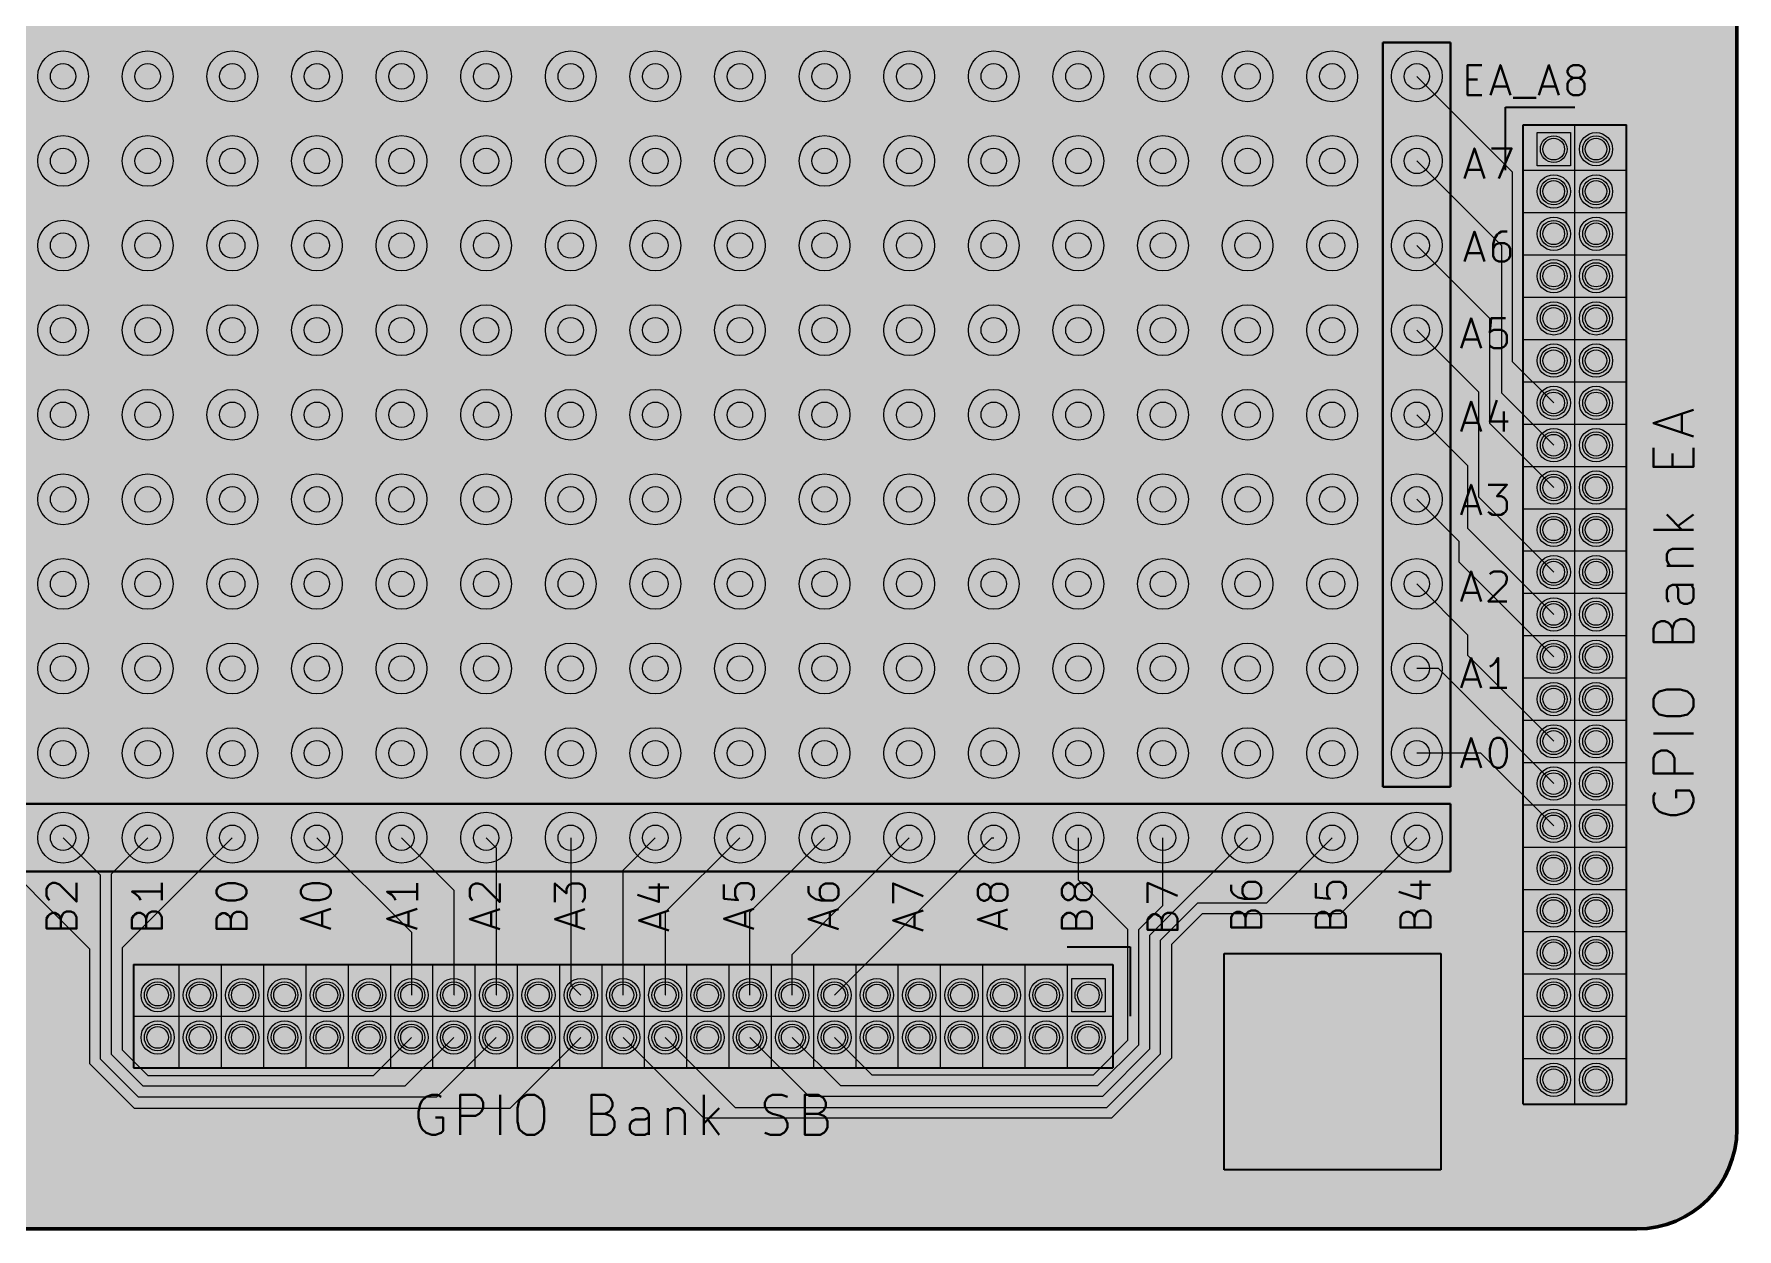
# Model space of a CAD drawing. Header units: millimetres. Extents: x 0 to 100, y -70 to 0.
# Drawn here: x 48.9 to 100, y -70 to -34.1 of the extents above; entities that cross this region are included whole.
import ezdxf

# ---------------------------------------------------------------- set-up
doc = ezdxf.new("R2010")
doc.units = ezdxf.units.MM
for name, color, linetype, lineweight, true_color in [('application board F.Cu', 8, 'Continuous', 18, 0x777779), ('application board F.Silkscreen', 18, 'Continuous', 40, 0x000000), ('application board pcb edge', 18, 'Continuous', 60, 0x000000), ('GPIO connector frame', 18, 'Continuous', 35, 0x000000), ('GPIO connector holes', 18, 'Continuous', 5, 0x000000), ('pcb board fill', 7, 'Continuous', 13, 0xefefef)]:
    doc.layers.add(name, color=color, linetype=linetype, lineweight=lineweight, true_color=true_color)
picture_1 = doc.add_image_def('image1.png', size_in_pixel=(924, 924))

msp = doc.modelspace()

# ---------------------------------------------------------------- hatches: boundary and pattern name
at = {"layer": 'pcb board fill', "transparency": 33554687}
h = msp.add_hatch(color=256, dxfattribs=at)
edge = h.paths.add_edge_path(flags=0)
edge.add_line((100, -67.01), (100, -35.01))
edge.add_line((100, -35.01), (100, -3))
edge.add_arc((97, -3), 3, 0, 90)
edge.add_line((97, 0), (50, 0))
edge.add_line((50, 0), (3, 0))
edge.add_arc((3, -3), 3, 90, 180)
edge.add_line((0, -3), (0, -32))
edge.add_arc((3, -32), 3, 180, 270)
edge.add_line((3, -35), (7, -35))
edge.add_arc((7, -38), 3, 0, 90, ccw=False)
edge.add_line((10, -38), (10, -57))
edge.add_arc((13, -57), 3, 180, 270)
edge.add_line((13, -60), (15, -60))
edge.add_arc((15, -63), 3, 0, 90, ccw=False)
edge.add_line((18, -63), (18, -68))
edge.add_arc((20, -68), 2, 180, 270)
edge.add_line((20, -70), (50, -70))
edge.add_line((50, -70), (97, -70.000025))
edge.add_arc((96.9974, -66.9974), 3.002626, 270.0496133, 359.7595675)

# ---------------------------------------------------------------- linework, layer by layer
at = {"layer": 'application board F.Cu', "flags": 128}
for points in [[(90.39, -35.394), (93.257, -38.261)], [(95, -37.08), (95, -38.08), (94, -38.08), (94, -37.08), (95, -37.08)], [(90.39, -37.934), (92.93, -40.474)], [(93.257, -38.261), (93.257, -43.957)], [(90.39, -40.474), (92.568, -42.652)], [(92.93, -40.474), (92.93, -44.9)], [(92.568, -42.652), (92.568, -45.808)], [(90.39, -43.014), (92.241, -44.865)], [(93.257, -43.957), (94.5, -45.2)], [(92.241, -44.865), (92.241, -48.021)], [(92.93, -44.9), (94.5, -46.47)], [(90.39, -45.554), (91.914, -47.078)], [(92.568, -45.808), (94.5, -47.74)], [(91.914, -47.078), (91.914, -48.964)], [(92.241, -48.021), (94.5, -50.28)], [(91.66, -49.364), (90.39, -48.094)], [(91.914, -48.964), (94.5, -51.55)], [(91.66, -49.98), (91.66, -49.364)], [(94.5, -52.82), (91.66, -49.98)], [(90.39, -50.634), (91.914, -52.158)], [(91.914, -52.158), (91.914, -52.774)], [(91.914, -52.774), (94.5, -55.36)], [(91.044, -53.174), (90.39, -53.174)], [(94.5, -56.63), (91.044, -53.174)], [(92.314, -55.714), (90.39, -55.714)], [(94.5, -57.9), (92.314, -55.714)], [(47.21, -58.254), (50.547, -61.591)], [(50.874, -59.378), (49.75, -58.254)], [(51.201, -59.343), (52.29, -58.254)], [(54.83, -58.254), (51.528, -61.556)], [(60.22, -61.104), (57.37, -58.254)], [(61.49, -59.834), (59.91, -58.254)], [(62.76, -58.564), (62.45, -58.254)], [(64.99, -58.254), (64.99, -62.68)], [(66.56, -59.224), (67.53, -58.254)], [(67.84, -60.484), (70.07, -58.254)], [(70.37, -60.494), (72.61, -58.254)], [(71.64, -61.764), (75.15, -58.254)], [(72.91, -62.98), (77.636, -58.254)], [(77.636, -58.254), (77.69, -58.254)], [(80.23, -59.524), (80.23, -58.254)], [(85.31, -58.254), (82.37, -61.194)], [(82.77, -60.286), (82.77, -58.254)], [(85.891, -60.213), (87.85, -58.254)], [(90.39, -58.254), (88.104, -60.54)], [(62.76, -62.97), (62.76, -58.564)], [(66.56, -62.98), (66.56, -59.224)], [(50.874, -64.898896), (50.874, -59.378)], [(51.201, -64.763448), (51.201, -59.343)], [(81.716, -61.01), (80.23, -59.524)], [(61.49, -62.97), (61.49, -59.834)], [(82.043, -61.013), (82.77, -60.286)], [(82.697, -61.329448), (83.813448, -60.213)], [(83.813448, -60.213), (85.891, -60.213)], [(67.84, -62.97), (67.84, -60.484)], [(70.37, -62.98), (70.37, -60.494)], [(83.948896, -60.54), (83.024, -61.464896)], [(88.104, -60.54), (83.948896, -60.54)], [(60.22, -62.97), (60.22, -61.104)], [(81.716, -64.334), (81.716, -61.01)], [(82.043, -64.469448), (82.043, -61.013)], [(82.37, -61.194), (82.37, -64.604896)], [(82.697, -64.740344), (82.697, -61.329448)], [(50.547, -61.591), (50.547, -65.034344)], [(51.528, -61.556), (51.528, -64.628)], [(71.64, -62.98), (71.64, -61.764)], [(83.024, -61.464896), (83.024, -64.875792)], [(64.99, -62.68), (65.29, -62.98)], [(81.03, -63.48), (80.03, -63.48), (80.03, -62.48), (81.03, -62.48), (81.03, -63.48)], [(60.21, -62.98), (60.22, -62.97)], [(61.48, -62.98), (61.49, -62.97)], [(62.75, -62.98), (62.76, -62.97)], [(67.83, -62.98), (67.84, -62.97)], [(59.07, -65.39), (60.21, -64.25)], [(61.48, -64.25), (60.013, -65.717)], [(62.75, -64.25), (60.956, -66.044)], [(63.169, -66.371), (65.29, -64.25)], [(68.988, -66.678), (66.56, -64.25)], [(67.83, -64.25), (69.931, -66.351)], [(72.144, -66.024), (70.37, -64.25)], [(71.64, -64.25), (73.087, -65.697)], [(72.91, -64.25), (74.03, -65.37)], [(80.68, -65.37), (81.716, -64.334)], [(52.019104, -66.044), (50.874, -64.898896)], [(52.154552, -65.717), (51.201, -64.763448)], [(51.528, -64.628), (52.29, -65.39)], [(80.815448, -65.697), (82.043, -64.469448)], [(82.37, -64.604896), (80.950896, -66.024)], [(81.086344, -66.351), (82.697, -64.740344)], [(83.024, -64.875792), (81.221792, -66.678)], [(50.547, -65.034344), (51.883656, -66.371)], [(52.29, -65.39), (59.07, -65.39)], [(74.03, -65.37), (80.68, -65.37)], [(60.013, -65.717), (52.154552, -65.717)], [(73.087, -65.697), (80.815448, -65.697)], [(51.883656, -66.371), (63.169, -66.371)], [(60.956, -66.044), (52.019104, -66.044)], [(69.931, -66.351), (81.086344, -66.351)], [(80.950896, -66.024), (72.144, -66.024)], [(81.221792, -66.678), (68.988, -66.678)]]:
    msp.add_lwpolyline(points, dxfattribs=at)
at = {"layer": 'application board F.Cu'}
for centre, radius in [((49.75, -35.394), 0.762), ((52.29, -35.394), 0.762), ((54.83, -35.394), 0.762), ((57.37, -35.394), 0.762), ((59.91, -35.394), 0.762), ((62.45, -35.394), 0.762), ((64.99, -35.394), 0.762), ((67.53, -35.394), 0.762), ((70.07, -35.394), 0.762), ((72.61, -35.394), 0.762), ((75.15, -35.394), 0.762), ((77.69, -35.394), 0.762), ((80.23, -35.394), 0.762), ((82.77, -35.394), 0.762), ((85.31, -35.394), 0.762), ((87.85, -35.394), 0.762), ((90.39, -35.394), 0.762), ((49.75, -35.394), 0.381), ((52.29, -35.394), 0.381), ((54.83, -35.394), 0.381), ((57.37, -35.394), 0.381), ((59.91, -35.394), 0.381), ((62.45, -35.394), 0.381), ((64.99, -35.394), 0.381), ((67.53, -35.394), 0.381), ((70.07, -35.394), 0.381), ((72.61, -35.394), 0.381), ((75.15, -35.394), 0.381), ((77.69, -35.394), 0.381), ((80.23, -35.394), 0.381), ((82.77, -35.394), 0.381), ((85.31, -35.394), 0.381), ((87.85, -35.394), 0.381), ((90.39, -35.394), 0.381), ((49.75, -37.934), 0.762), ((52.29, -37.934), 0.762), ((54.83, -37.934), 0.762), ((57.37, -37.934), 0.762), ((59.91, -37.934), 0.762), ((62.45, -37.934), 0.762), ((64.99, -37.934), 0.762), ((67.53, -37.934), 0.762), ((70.07, -37.934), 0.762), ((72.61, -37.934), 0.762), ((75.15, -37.934), 0.762), ((77.69, -37.934), 0.762), ((80.23, -37.934), 0.762), ((82.77, -37.934), 0.762), ((85.31, -37.934), 0.762), ((87.85, -37.934), 0.762), ((90.39, -37.934), 0.762), ((94.5, -37.58), 0.325), ((95.77, -37.58), 0.5), ((95.77, -37.58), 0.325), ((49.75, -37.934), 0.381), ((52.29, -37.934), 0.381), ((54.83, -37.934), 0.381), ((57.37, -37.934), 0.381), ((59.91, -37.934), 0.381), ((62.45, -37.934), 0.381), ((64.99, -37.934), 0.381), ((67.53, -37.934), 0.381), ((70.07, -37.934), 0.381), ((72.61, -37.934), 0.381), ((75.15, -37.934), 0.381), ((77.69, -37.934), 0.381), ((80.23, -37.934), 0.381), ((82.77, -37.934), 0.381), ((85.31, -37.934), 0.381), ((87.85, -37.934), 0.381), ((90.39, -37.934), 0.381), ((94.5, -38.85), 0.5), ((94.5, -38.85), 0.325), ((95.77, -38.85), 0.5), ((95.77, -38.85), 0.325), ((49.75, -40.474), 0.762), ((52.29, -40.474), 0.762), ((54.83, -40.474), 0.762), ((57.37, -40.474), 0.762), ((59.91, -40.474), 0.762), ((62.45, -40.474), 0.762), ((64.99, -40.474), 0.762), ((67.53, -40.474), 0.762), ((70.07, -40.474), 0.762), ((72.61, -40.474), 0.762), ((75.15, -40.474), 0.762), ((77.69, -40.474), 0.762), ((80.23, -40.474), 0.762), ((82.77, -40.474), 0.762), ((85.31, -40.474), 0.762), ((87.85, -40.474), 0.762), ((90.39, -40.474), 0.762), ((94.5, -40.12), 0.5), ((94.5, -40.12), 0.325), ((95.77, -40.12), 0.5), ((95.77, -40.12), 0.325), ((49.75, -40.474), 0.381), ((52.29, -40.474), 0.381), ((54.83, -40.474), 0.381), ((57.37, -40.474), 0.381), ((59.91, -40.474), 0.381), ((62.45, -40.474), 0.381), ((64.99, -40.474), 0.381), ((67.53, -40.474), 0.381), ((70.07, -40.474), 0.381), ((72.61, -40.474), 0.381), ((75.15, -40.474), 0.381), ((77.69, -40.474), 0.381), ((80.23, -40.474), 0.381), ((82.77, -40.474), 0.381), ((85.31, -40.474), 0.381), ((87.85, -40.474), 0.381), ((90.39, -40.474), 0.381), ((94.5, -41.39), 0.5), ((95.77, -41.39), 0.5), ((94.5, -41.39), 0.325), ((95.77, -41.39), 0.325), ((49.75, -43.014), 0.762), ((52.29, -43.014), 0.762), ((54.83, -43.014), 0.762), ((57.37, -43.014), 0.762), ((59.91, -43.014), 0.762), ((62.45, -43.014), 0.762), ((64.99, -43.014), 0.762), ((67.53, -43.014), 0.762), ((70.07, -43.014), 0.762), ((72.61, -43.014), 0.762), ((75.15, -43.014), 0.762), ((77.69, -43.014), 0.762), ((80.23, -43.014), 0.762), ((82.77, -43.014), 0.762), ((85.31, -43.014), 0.762), ((87.85, -43.014), 0.762), ((90.39, -43.014), 0.762), ((94.5, -42.66), 0.5), ((94.5, -42.66), 0.325), ((95.77, -42.66), 0.5), ((95.77, -42.66), 0.325), ((49.75, -43.014), 0.381), ((52.29, -43.014), 0.381), ((54.83, -43.014), 0.381), ((57.37, -43.014), 0.381), ((59.91, -43.014), 0.381), ((62.45, -43.014), 0.381), ((64.99, -43.014), 0.381), ((67.53, -43.014), 0.381), ((70.07, -43.014), 0.381), ((72.61, -43.014), 0.381), ((75.15, -43.014), 0.381), ((77.69, -43.014), 0.381), ((80.23, -43.014), 0.381), ((82.77, -43.014), 0.381), ((85.31, -43.014), 0.381), ((87.85, -43.014), 0.381), ((90.39, -43.014), 0.381), ((94.5, -43.93), 0.5), ((95.77, -43.93), 0.5), ((94.5, -43.93), 0.325), ((95.77, -43.93), 0.325), ((49.75, -45.554), 0.762), ((52.29, -45.554), 0.762), ((54.83, -45.554), 0.762), ((57.37, -45.554), 0.762), ((59.91, -45.554), 0.762), ((62.45, -45.554), 0.762), ((64.99, -45.554), 0.762), ((67.53, -45.554), 0.762), ((70.07, -45.554), 0.762), ((72.61, -45.554), 0.762), ((75.15, -45.554), 0.762), ((77.69, -45.554), 0.762), ((80.23, -45.554), 0.762), ((82.77, -45.554), 0.762), ((85.31, -45.554), 0.762), ((87.85, -45.554), 0.762), ((90.39, -45.554), 0.762), ((94.5, -45.2), 0.5), ((94.5, -45.2), 0.325), ((95.77, -45.2), 0.5), ((95.77, -45.2), 0.325), ((49.75, -45.554), 0.381), ((52.29, -45.554), 0.381), ((54.83, -45.554), 0.381), ((57.37, -45.554), 0.381), ((59.91, -45.554), 0.381), ((62.45, -45.554), 0.381), ((64.99, -45.554), 0.381), ((67.53, -45.554), 0.381), ((70.07, -45.554), 0.381), ((72.61, -45.554), 0.381), ((75.15, -45.554), 0.381), ((77.69, -45.554), 0.381), ((80.23, -45.554), 0.381), ((82.77, -45.554), 0.381), ((85.31, -45.554), 0.381), ((87.85, -45.554), 0.381), ((90.39, -45.554), 0.381), ((94.5, -46.47), 0.5), ((95.77, -46.47), 0.5), ((94.5, -46.47), 0.325), ((95.77, -46.47), 0.325), ((49.75, -48.094), 0.762), ((52.29, -48.094), 0.762), ((54.83, -48.094), 0.762), ((57.37, -48.094), 0.762), ((59.91, -48.094), 0.762), ((62.45, -48.094), 0.762), ((64.99, -48.094), 0.762), ((67.53, -48.094), 0.762), ((70.07, -48.094), 0.762), ((72.61, -48.094), 0.762), ((75.15, -48.094), 0.762), ((77.69, -48.094), 0.762), ((80.23, -48.094), 0.762), ((82.77, -48.094), 0.762), ((85.31, -48.094), 0.762), ((87.85, -48.094), 0.762), ((90.39, -48.094), 0.762), ((94.5, -47.74), 0.5), ((94.5, -47.74), 0.325), ((95.77, -47.74), 0.5), ((95.77, -47.74), 0.325), ((49.75, -48.094), 0.381), ((52.29, -48.094), 0.381), ((54.83, -48.094), 0.381), ((57.37, -48.094), 0.381), ((59.91, -48.094), 0.381), ((62.45, -48.094), 0.381), ((64.99, -48.094), 0.381), ((67.53, -48.094), 0.381), ((70.07, -48.094), 0.381), ((72.61, -48.094), 0.381), ((75.15, -48.094), 0.381), ((77.69, -48.094), 0.381), ((80.23, -48.094), 0.381), ((82.77, -48.094), 0.381), ((85.31, -48.094), 0.381), ((87.85, -48.094), 0.381), ((90.39, -48.094), 0.381), ((94.5, -49.01), 0.5), ((95.77, -49.01), 0.5), ((94.5, -49.01), 0.325), ((95.77, -49.01), 0.325), ((49.75, -50.634), 0.762), ((52.29, -50.634), 0.762), ((54.83, -50.634), 0.762), ((57.37, -50.634), 0.762), ((59.91, -50.634), 0.762), ((62.45, -50.634), 0.762), ((64.99, -50.634), 0.762), ((67.53, -50.634), 0.762), ((70.07, -50.634), 0.762), ((72.61, -50.634), 0.762), ((75.15, -50.634), 0.762), ((77.69, -50.634), 0.762), ((80.23, -50.634), 0.762), ((82.77, -50.634), 0.762), ((85.31, -50.634), 0.762), ((87.85, -50.634), 0.762), ((90.39, -50.634), 0.762), ((94.5, -50.28), 0.5), ((94.5, -50.28), 0.325), ((95.77, -50.28), 0.5), ((95.77, -50.28), 0.325), ((49.75, -50.634), 0.381), ((52.29, -50.634), 0.381), ((54.83, -50.634), 0.381), ((57.37, -50.634), 0.381), ((59.91, -50.634), 0.381), ((62.45, -50.634), 0.381), ((64.99, -50.634), 0.381), ((67.53, -50.634), 0.381), ((70.07, -50.634), 0.381), ((72.61, -50.634), 0.381), ((75.15, -50.634), 0.381), ((77.69, -50.634), 0.381), ((80.23, -50.634), 0.381), ((82.77, -50.634), 0.381), ((85.31, -50.634), 0.381), ((87.85, -50.634), 0.381), ((90.39, -50.634), 0.381), ((94.5, -51.55), 0.5), ((95.77, -51.55), 0.5), ((94.5, -51.55), 0.325), ((95.77, -51.55), 0.325), ((49.75, -53.174), 0.762), ((52.29, -53.174), 0.762), ((54.83, -53.174), 0.762), ((57.37, -53.174), 0.762), ((59.91, -53.174), 0.762), ((62.45, -53.174), 0.762), ((64.99, -53.174), 0.762), ((67.53, -53.174), 0.762), ((70.07, -53.174), 0.762), ((72.61, -53.174), 0.762), ((75.15, -53.174), 0.762), ((77.69, -53.174), 0.762), ((80.23, -53.174), 0.762), ((82.77, -53.174), 0.762), ((85.31, -53.174), 0.762), ((87.85, -53.174), 0.762), ((90.39, -53.174), 0.762), ((94.5, -52.82), 0.5), ((94.5, -52.82), 0.325), ((95.77, -52.82), 0.5), ((95.77, -52.82), 0.325), ((49.75, -53.174), 0.381), ((52.29, -53.174), 0.381), ((54.83, -53.174), 0.381), ((57.37, -53.174), 0.381), ((59.91, -53.174), 0.381), ((62.45, -53.174), 0.381), ((64.99, -53.174), 0.381), ((67.53, -53.174), 0.381), ((70.07, -53.174), 0.381), ((72.61, -53.174), 0.381), ((75.15, -53.174), 0.381), ((77.69, -53.174), 0.381), ((80.23, -53.174), 0.381), ((82.77, -53.174), 0.381), ((85.31, -53.174), 0.381), ((87.85, -53.174), 0.381), ((90.39, -53.174), 0.381), ((94.5, -54.09), 0.5), ((95.77, -54.09), 0.5), ((94.5, -54.09), 0.325), ((95.77, -54.09), 0.325), ((49.75, -55.714), 0.762), ((52.29, -55.714), 0.762), ((54.83, -55.714), 0.762), ((57.37, -55.714), 0.762), ((59.91, -55.714), 0.762), ((62.45, -55.714), 0.762), ((64.99, -55.714), 0.762), ((67.53, -55.714), 0.762), ((70.07, -55.714), 0.762), ((72.61, -55.714), 0.762), ((75.15, -55.714), 0.762), ((77.69, -55.714), 0.762), ((80.23, -55.714), 0.762), ((82.77, -55.714), 0.762), ((85.31, -55.714), 0.762), ((87.85, -55.714), 0.762), ((90.39, -55.714), 0.762), ((94.5, -55.36), 0.5), ((94.5, -55.36), 0.325), ((95.77, -55.36), 0.5), ((95.77, -55.36), 0.325), ((49.75, -55.714), 0.381), ((52.29, -55.714), 0.381), ((54.83, -55.714), 0.381), ((57.37, -55.714), 0.381), ((59.91, -55.714), 0.381), ((62.45, -55.714), 0.381), ((64.99, -55.714), 0.381), ((67.53, -55.714), 0.381), ((70.07, -55.714), 0.381), ((72.61, -55.714), 0.381), ((75.15, -55.714), 0.381), ((77.69, -55.714), 0.381), ((80.23, -55.714), 0.381), ((82.77, -55.714), 0.381), ((85.31, -55.714), 0.381), ((87.85, -55.714), 0.381), ((90.39, -55.714), 0.381), ((94.5, -56.63), 0.5), ((95.77, -56.63), 0.5), ((94.5, -56.63), 0.325), ((95.77, -56.63), 0.325), ((49.75, -58.254), 0.762), ((52.29, -58.254), 0.762), ((54.83, -58.254), 0.762), ((57.37, -58.254), 0.762), ((59.91, -58.254), 0.762), ((62.45, -58.254), 0.762), ((64.99, -58.254), 0.762), ((67.53, -58.254), 0.762), ((70.07, -58.254), 0.762), ((72.61, -58.254), 0.762), ((75.15, -58.254), 0.762), ((77.69, -58.254), 0.762), ((80.23, -58.254), 0.762), ((82.77, -58.254), 0.762), ((85.31, -58.254), 0.762), ((87.85, -58.254), 0.762), ((90.39, -58.254), 0.762), ((94.5, -57.9), 0.5), ((94.5, -57.9), 0.325), ((95.77, -57.9), 0.5), ((95.77, -57.9), 0.325), ((49.75, -58.254), 0.381), ((52.29, -58.254), 0.381), ((54.83, -58.254), 0.381), ((57.37, -58.254), 0.381), ((59.91, -58.254), 0.381), ((62.45, -58.254), 0.381), ((64.99, -58.254), 0.381), ((67.53, -58.254), 0.381), ((70.07, -58.254), 0.381), ((72.61, -58.254), 0.381), ((75.15, -58.254), 0.381), ((77.69, -58.254), 0.381), ((80.23, -58.254), 0.381), ((82.77, -58.254), 0.381), ((85.31, -58.254), 0.381), ((87.85, -58.254), 0.381), ((90.39, -58.254), 0.381), ((94.5, -59.17), 0.5), ((95.77, -59.17), 0.5), ((94.5, -59.17), 0.325), ((95.77, -59.17), 0.325), ((94.5, -60.44), 0.5), ((94.5, -60.44), 0.325), ((95.77, -60.44), 0.5), ((95.77, -60.44), 0.325), ((94.5, -61.71), 0.5), ((95.77, -61.71), 0.5), ((94.5, -61.71), 0.325), ((95.77, -61.71), 0.325), ((52.59, -62.98), 0.5), ((52.59, -62.98), 0.325), ((53.86, -62.98), 0.5), ((53.86, -62.98), 0.325), ((55.13, -62.98), 0.5), ((55.13, -62.98), 0.325), ((56.4, -62.98), 0.5), ((56.4, -62.98), 0.325), ((57.67, -62.98), 0.5), ((57.67, -62.98), 0.325), ((58.94, -62.98), 0.5), ((58.94, -62.98), 0.325), ((60.21, -62.98), 0.5), ((60.21, -62.98), 0.325), ((61.48, -62.98), 0.5), ((61.48, -62.98), 0.325), ((62.75, -62.98), 0.5), ((62.75, -62.98), 0.325), ((64.02, -62.98), 0.5), ((64.02, -62.98), 0.325), ((65.29, -62.98), 0.5), ((65.29, -62.98), 0.325), ((66.56, -62.98), 0.5), ((66.56, -62.98), 0.325), ((67.83, -62.98), 0.5), ((67.83, -62.98), 0.325), ((69.1, -62.98), 0.5), ((69.1, -62.98), 0.325), ((70.37, -62.98), 0.5), ((70.37, -62.98), 0.325), ((71.64, -62.98), 0.5), ((71.64, -62.98), 0.325), ((72.91, -62.98), 0.5), ((72.91, -62.98), 0.325), ((74.18, -62.98), 0.5), ((74.18, -62.98), 0.325), ((75.45, -62.98), 0.5), ((75.45, -62.98), 0.325), ((76.72, -62.98), 0.5), ((76.72, -62.98), 0.325), ((77.99, -62.98), 0.5), ((77.99, -62.98), 0.325), ((79.26, -62.98), 0.5), ((79.26, -62.98), 0.325), ((80.53, -62.98), 0.325), ((94.5, -62.98), 0.5), ((94.5, -62.98), 0.325), ((95.77, -62.98), 0.5), ((95.77, -62.98), 0.325), ((52.59, -64.25), 0.5), ((53.86, -64.25), 0.5), ((55.13, -64.25), 0.5), ((56.4, -64.25), 0.5), ((57.67, -64.25), 0.5), ((58.94, -64.25), 0.5), ((60.21, -64.25), 0.5), ((61.48, -64.25), 0.5), ((62.75, -64.25), 0.5), ((64.02, -64.25), 0.5), ((65.29, -64.25), 0.5), ((66.56, -64.25), 0.5), ((67.83, -64.25), 0.5), ((69.1, -64.25), 0.5), ((70.37, -64.25), 0.5), ((71.64, -64.25), 0.5), ((72.91, -64.25), 0.5), ((74.18, -64.25), 0.5), ((75.45, -64.25), 0.5), ((76.72, -64.25), 0.5), ((77.99, -64.25), 0.5), ((79.26, -64.25), 0.5), ((80.53, -64.25), 0.5), ((94.5, -64.25), 0.5), ((95.77, -64.25), 0.5), ((52.59, -64.25), 0.325), ((53.86, -64.25), 0.325), ((55.13, -64.25), 0.325), ((56.4, -64.25), 0.325), ((57.67, -64.25), 0.325), ((58.94, -64.25), 0.325), ((60.21, -64.25), 0.325), ((61.48, -64.25), 0.325), ((62.75, -64.25), 0.325), ((64.02, -64.25), 0.325), ((65.29, -64.25), 0.325), ((66.56, -64.25), 0.325), ((67.83, -64.25), 0.325), ((69.1, -64.25), 0.325), ((70.37, -64.25), 0.325), ((71.64, -64.25), 0.325), ((72.91, -64.25), 0.325), ((74.18, -64.25), 0.325), ((75.45, -64.25), 0.325), ((76.72, -64.25), 0.325), ((77.99, -64.25), 0.325), ((79.26, -64.25), 0.325), ((80.53, -64.25), 0.325), ((94.5, -64.25), 0.325), ((95.77, -64.25), 0.325), ((94.5, -65.52), 0.5), ((94.5, -65.52), 0.325), ((95.77, -65.52), 0.5), ((95.77, -65.52), 0.325)]:
    msp.add_circle(centre, radius, dxfattribs=at)
at = {"layer": 'application board F.Silkscreen', "flags": 128}
for points in [[(89.374, -34.378), (91.406, -34.378)], [(89.374, -56.73), (89.374, -34.378)], [(91.406, -34.378), (91.406, -56.73)], [(92.342857, -35.957142), (91.914285, -35.957142), (91.914285, -35.057142), (92.342857, -35.057142)], [(92.6, -35.957142), (92.9, -35.057142), (93.2, -35.957142)], [(94.057142, -35.957142), (94.357142, -35.057142), (94.657142, -35.957142)], [(95.085714, -35.442857), (95, -35.4), (94.957142, -35.357142), (94.914285, -35.271428), (94.914285, -35.228571), (94.957142, -35.142857), (95, -35.1), (95.085714, -35.057142), (95.257142, -35.057142), (95.342857, -35.1), (95.385714, -35.142857), (95.428571, -35.228571), (95.428571, -35.271428), (95.385714, -35.357142), (95.342857, -35.4), (95.257142, -35.442857), (95.085714, -35.442857), (95, -35.485714), (94.957142, -35.528571), (94.914285, -35.614285), (94.914285, -35.785714), (94.957142, -35.871428), (95, -35.914285), (95.085714, -35.957142), (95.257142, -35.957142), (95.342857, -35.914285), (95.385714, -35.871428), (95.428571, -35.785714), (95.428571, -35.614285), (95.385714, -35.528571), (95.342857, -35.485714), (95.257142, -35.442857)], [(91.914285, -35.485714), (92.214285, -35.485714)], [(92.685714, -35.7), (93.114285, -35.7)], [(94.142857, -35.7), (94.571428, -35.7)], [(93.285714, -36.042857), (93.971428, -36.042857)], [(91.821428, -38.457142), (92.121428, -37.557142), (92.421428, -38.457142)], [(92.635714, -37.557142), (93.235714, -37.557142), (92.85, -38.457142)], [(91.907142, -38.2), (92.335714, -38.2)], [(91.821428, -40.957142), (92.121428, -40.057142), (92.421428, -40.957142)], [(93.107142, -40.057142), (92.935714, -40.057142), (92.85, -40.1), (92.807142, -40.142857), (92.721428, -40.271428), (92.678571, -40.442857), (92.678571, -40.785714), (92.721428, -40.871428), (92.764285, -40.914285), (92.85, -40.957142), (93.021428, -40.957142), (93.107142, -40.914285), (93.15, -40.871428), (93.192857, -40.785714), (93.192857, -40.571428), (93.15, -40.485714), (93.107142, -40.442857), (93.021428, -40.4), (92.85, -40.4), (92.764285, -40.442857), (92.721428, -40.485714), (92.678571, -40.571428)], [(91.907142, -40.7), (92.335714, -40.7)], [(91.721428, -43.557142), (92.021428, -42.657142), (92.321428, -43.557142)], [(93.05, -42.657142), (92.621428, -42.657142), (92.578571, -43.085714), (92.621428, -43.042857), (92.707142, -43), (92.921428, -43), (93.007142, -43.042857), (93.05, -43.085714), (93.092857, -43.171428), (93.092857, -43.385714), (93.05, -43.471428), (93.007142, -43.514285), (92.921428, -43.557142), (92.707142, -43.557142), (92.621428, -43.514285), (92.578571, -43.471428)], [(91.807142, -43.3), (92.235714, -43.3)], [(91.721428, -46.057142), (92.021428, -45.157142), (92.321428, -46.057142)], [(92.792857, -45.114285), (92.578571, -45.757142), (93.135714, -45.757142)], [(93.007142, -45.457142), (93.007142, -46.057142)], [(91.807142, -45.8), (92.235714, -45.8)], [(91.721428, -48.557142), (92.021428, -47.657142), (92.321428, -48.557142)], [(92.535714, -47.657142), (93.092857, -47.657142), (92.792857, -48), (92.921428, -48), (93.007142, -48.042857), (93.05, -48.085714), (93.092857, -48.171428), (93.092857, -48.385714), (93.05, -48.471428), (93.007142, -48.514285), (92.921428, -48.557142), (92.664285, -48.557142), (92.578571, -48.514285), (92.535714, -48.471428)], [(91.807142, -48.3), (92.235714, -48.3)], [(91.721428, -51.157142), (92.021428, -50.257142), (92.321428, -51.157142)], [(92.578571, -50.342857), (92.621428, -50.3), (92.707142, -50.257142), (92.921428, -50.257142), (93.007142, -50.3), (93.05, -50.342857), (93.092857, -50.428571), (93.092857, -50.514285), (93.05, -50.642857), (92.535714, -51.157142), (93.092857, -51.157142)], [(91.807142, -50.9), (92.235714, -50.9)], [(91.721428, -53.757142), (92.021428, -52.857142), (92.321428, -53.757142)], [(92.835714, -53.757142), (92.835714, -52.857142), (92.75, -52.985714), (92.664285, -53.071428), (92.578571, -53.114285)], [(91.807142, -53.5), (92.235714, -53.5)], [(93.092857, -53.757142), (92.578571, -53.757142)], [(91.721428, -56.157142), (92.021428, -55.257142), (92.321428, -56.157142)], [(92.792857, -55.257142), (92.878571, -55.257142), (92.964285, -55.3), (93.007142, -55.342857), (93.05, -55.428571), (93.092857, -55.6), (93.092857, -55.814285), (93.05, -55.985714), (93.007142, -56.071428), (92.964285, -56.114285), (92.878571, -56.157142), (92.792857, -56.157142), (92.707142, -56.114285), (92.664285, -56.071428), (92.621428, -55.985714), (92.578571, -55.814285), (92.578571, -55.6), (92.621428, -55.428571), (92.664285, -55.342857), (92.707142, -55.3), (92.792857, -55.257142)], [(91.807142, -55.9), (92.235714, -55.9)], [(91.406, -56.73), (89.374, -56.73)], [(46.194, -57.238), (91.406, -57.238)], [(91.406, -57.238), (91.406, -59.27)], [(91.406, -59.27), (46.194, -59.27)], [(49.342857, -60.127142), (49.3, -60.084285), (49.257142, -59.998571), (49.257142, -59.784285), (49.3, -59.698571), (49.342857, -59.655714), (49.428571, -59.612857), (49.514285, -59.612857), (49.642857, -59.655714), (50.157142, -60.17), (50.157142, -59.612857)], [(52.717142, -59.612857), (52.717142, -60.127142)], [(54.357142, -59.922857), (54.357142, -59.837142), (54.4, -59.751428), (54.442857, -59.708571), (54.528571, -59.665714), (54.7, -59.622857), (54.914285, -59.622857), (55.085714, -59.665714), (55.171428, -59.708571), (55.214285, -59.751428), (55.257142, -59.837142), (55.257142, -59.922857), (55.214285, -60.008571), (55.171428, -60.051428), (55.085714, -60.094285), (54.914285, -60.137142), (54.7, -60.137142), (54.528571, -60.094285), (54.442857, -60.051428), (54.4, -60.008571), (54.357142, -59.922857)], [(56.887142, -59.917142), (56.887142, -59.831428), (56.93, -59.745714), (56.972857, -59.702857), (57.058571, -59.66), (57.23, -59.617142), (57.444285, -59.617142), (57.615714, -59.66), (57.701428, -59.702857), (57.744285, -59.745714), (57.787142, -59.831428), (57.787142, -59.917142), (57.744285, -60.002857), (57.701428, -60.045714), (57.615714, -60.088571), (57.444285, -60.131428), (57.23, -60.131428), (57.058571, -60.088571), (56.972857, -60.045714), (56.93, -60.002857), (56.887142, -59.917142)], [(60.377142, -59.617142), (60.377142, -60.131428)], [(62.042857, -60.141428), (62, -60.098571), (61.957142, -60.012857), (61.957142, -59.798571), (62, -59.712857), (62.042857, -59.67), (62.128571, -59.627142), (62.214285, -59.627142), (62.342857, -59.67), (62.857142, -60.184285), (62.857142, -59.627142)], [(64.517142, -60.184285), (64.517142, -59.627142), (64.86, -59.927142), (64.86, -59.798571), (64.902857, -59.712857), (64.945714, -59.67), (65.031428, -59.627142), (65.245714, -59.627142), (65.331428, -59.67), (65.374285, -59.712857), (65.417142, -59.798571), (65.417142, -60.055714), (65.374285, -60.141428), (65.331428, -60.184285)], [(66.994285, -59.967142), (67.637142, -60.181428), (67.637142, -59.624285)], [(67.337142, -59.752857), (67.937142, -59.752857)], [(69.587142, -59.66), (69.587142, -60.088571), (70.015714, -60.131428), (69.972857, -60.088571), (69.93, -60.002857), (69.93, -59.788571), (69.972857, -59.702857), (70.015714, -59.66), (70.101428, -59.617142), (70.315714, -59.617142), (70.401428, -59.66), (70.444285, -59.702857), (70.487142, -59.788571), (70.487142, -60.002857), (70.444285, -60.088571), (70.401428, -60.131428)], [(72.127142, -59.712857), (72.127142, -59.884285), (72.17, -59.97), (72.212857, -60.012857), (72.341428, -60.098571), (72.512857, -60.141428), (72.855714, -60.141428), (72.941428, -60.098571), (72.984285, -60.055714), (73.027142, -59.97), (73.027142, -59.798571), (72.984285, -59.712857), (72.941428, -59.67), (72.855714, -59.627142), (72.641428, -59.627142), (72.555714, -59.67), (72.512857, -59.712857), (72.47, -59.798571), (72.47, -59.97), (72.512857, -60.055714), (72.555714, -60.098571), (72.641428, -60.141428)], [(74.667142, -60.224285), (74.667142, -59.624285), (75.567142, -60.01)], [(77.592857, -59.98), (77.55, -60.065714), (77.507142, -60.108571), (77.421428, -60.151428), (77.378571, -60.151428), (77.292857, -60.108571), (77.25, -60.065714), (77.207142, -59.98), (77.207142, -59.808571), (77.25, -59.722857), (77.292857, -59.68), (77.378571, -59.637142), (77.421428, -59.637142), (77.507142, -59.68), (77.55, -59.722857), (77.592857, -59.808571), (77.592857, -59.98), (77.635714, -60.065714), (77.678571, -60.108571), (77.764285, -60.151428), (77.935714, -60.151428), (78.021428, -60.108571), (78.064285, -60.065714), (78.107142, -59.98), (78.107142, -59.808571), (78.064285, -59.722857), (78.021428, -59.68), (77.935714, -59.637142), (77.764285, -59.637142), (77.678571, -59.68), (77.635714, -59.722857), (77.592857, -59.808571)], [(80.122857, -59.955714), (80.08, -60.041428), (80.037142, -60.084285), (79.951428, -60.127142), (79.908571, -60.127142), (79.822857, -60.084285), (79.78, -60.041428), (79.737142, -59.955714), (79.737142, -59.784285), (79.78, -59.698571), (79.822857, -59.655714), (79.908571, -59.612857), (79.951428, -59.612857), (80.037142, -59.655714), (80.08, -59.698571), (80.122857, -59.784285), (80.122857, -59.955714), (80.165714, -60.041428), (80.208571, -60.084285), (80.294285, -60.127142), (80.465714, -60.127142), (80.551428, -60.084285), (80.594285, -60.041428), (80.637142, -59.955714), (80.637142, -59.784285), (80.594285, -59.698571), (80.551428, -59.655714), (80.465714, -59.612857), (80.294285, -59.612857), (80.208571, -59.655714), (80.165714, -59.698571), (80.122857, -59.784285)], [(82.307142, -60.21), (82.307142, -59.61), (83.207142, -59.995714)], [(84.817142, -59.664571), (84.817142, -59.836), (84.86, -59.921714), (84.902857, -59.964571), (85.031428, -60.050285), (85.202857, -60.093142), (85.545714, -60.093142), (85.631428, -60.050285), (85.674285, -60.007428), (85.717142, -59.921714), (85.717142, -59.750285), (85.674285, -59.664571), (85.631428, -59.621714), (85.545714, -59.578857), (85.331428, -59.578857), (85.245714, -59.621714), (85.202857, -59.664571), (85.16, -59.750285), (85.16, -59.921714), (85.202857, -60.007428), (85.245714, -60.050285), (85.331428, -60.093142)], [(87.357142, -59.621714), (87.357142, -60.050285), (87.785714, -60.093142), (87.742857, -60.050285), (87.7, -59.964571), (87.7, -59.750285), (87.742857, -59.664571), (87.785714, -59.621714), (87.871428, -59.578857), (88.085714, -59.578857), (88.171428, -59.621714), (88.214285, -59.664571), (88.257142, -59.750285), (88.257142, -59.964571), (88.214285, -60.050285), (88.171428, -60.093142)], [(89.854285, -59.878857), (90.497142, -60.093142), (90.497142, -59.536)], [(90.197142, -59.664571), (90.797142, -59.664571)], [(52.717142, -59.87), (51.817142, -59.87), (51.945714, -59.955714), (52.031428, -60.041428), (52.074285, -60.127142)], [(60.377142, -59.874285), (59.477142, -59.874285), (59.605714, -59.96), (59.691428, -60.045714), (59.734285, -60.131428)], [(49.685714, -60.684285), (49.728571, -60.555714), (49.771428, -60.512857), (49.857142, -60.47), (49.985714, -60.47), (50.071428, -60.512857), (50.114285, -60.555714), (50.157142, -60.641428), (50.157142, -60.984285), (49.257142, -60.984285), (49.257142, -60.684285), (49.3, -60.598571), (49.342857, -60.555714), (49.428571, -60.512857), (49.514285, -60.512857), (49.6, -60.555714), (49.642857, -60.598571), (49.685714, -60.684285), (49.685714, -60.984285)], [(52.245714, -60.684285), (52.288571, -60.555714), (52.331428, -60.512857), (52.417142, -60.47), (52.545714, -60.47), (52.631428, -60.512857), (52.674285, -60.555714), (52.717142, -60.641428), (52.717142, -60.984285), (51.817142, -60.984285), (51.817142, -60.684285), (51.86, -60.598571), (51.902857, -60.555714), (51.988571, -60.512857), (52.074285, -60.512857), (52.16, -60.555714), (52.202857, -60.598571), (52.245714, -60.684285), (52.245714, -60.984285)], [(54.785714, -60.694285), (54.828571, -60.565714), (54.871428, -60.522857), (54.957142, -60.48), (55.085714, -60.48), (55.171428, -60.522857), (55.214285, -60.565714), (55.257142, -60.651428), (55.257142, -60.994285), (54.357142, -60.994285), (54.357142, -60.694285), (54.4, -60.608571), (54.442857, -60.565714), (54.528571, -60.522857), (54.614285, -60.522857), (54.7, -60.565714), (54.742857, -60.608571), (54.785714, -60.694285), (54.785714, -60.994285)], [(57.787142, -60.988571), (56.887142, -60.688571), (57.787142, -60.388571)], [(57.53, -60.902857), (57.53, -60.474285)], [(60.377142, -60.988571), (59.477142, -60.688571), (60.377142, -60.388571)], [(60.12, -60.902857), (60.12, -60.474285)], [(62.857142, -60.998571), (61.957142, -60.698571), (62.857142, -60.398571)], [(62.6, -60.912857), (62.6, -60.484285)], [(65.417142, -60.998571), (64.517142, -60.698571), (65.417142, -60.398571)], [(65.16, -60.912857), (65.16, -60.484285)], [(67.937142, -61.038571), (67.037142, -60.738571), (67.937142, -60.438571)], [(67.68, -60.952857), (67.68, -60.524285)], [(70.487142, -60.988571), (69.587142, -60.688571), (70.487142, -60.388571)], [(70.23, -60.902857), (70.23, -60.474285)], [(73.027142, -60.998571), (72.127142, -60.698571), (73.027142, -60.398571)], [(72.77, -60.912857), (72.77, -60.484285)], [(75.567142, -61.038571), (74.667142, -60.738571), (75.567142, -60.438571)], [(75.31, -60.952857), (75.31, -60.524285)], [(78.107142, -61.008571), (77.207142, -60.708571), (78.107142, -60.408571)], [(77.85, -60.922857), (77.85, -60.494285)], [(80.165714, -60.684285), (80.208571, -60.555714), (80.251428, -60.512857), (80.337142, -60.47), (80.465714, -60.47), (80.551428, -60.512857), (80.594285, -60.555714), (80.637142, -60.641428), (80.637142, -60.984285), (79.737142, -60.984285), (79.737142, -60.684285), (79.78, -60.598571), (79.822857, -60.555714), (79.908571, -60.512857), (79.994285, -60.512857), (80.08, -60.555714), (80.122857, -60.598571), (80.165714, -60.684285), (80.165714, -60.984285)], [(82.735714, -60.724285), (82.778571, -60.595714), (82.821428, -60.552857), (82.907142, -60.51), (83.035714, -60.51), (83.121428, -60.552857), (83.164285, -60.595714), (83.207142, -60.681428), (83.207142, -61.024285), (82.307142, -61.024285), (82.307142, -60.724285), (82.35, -60.638571), (82.392857, -60.595714), (82.478571, -60.552857), (82.564285, -60.552857), (82.65, -60.595714), (82.692857, -60.638571), (82.735714, -60.724285), (82.735714, -61.024285)], [(85.245714, -60.650285), (85.288571, -60.521714), (85.331428, -60.478857), (85.417142, -60.436), (85.545714, -60.436), (85.631428, -60.478857), (85.674285, -60.521714), (85.717142, -60.607428), (85.717142, -60.950285), (84.817142, -60.950285), (84.817142, -60.650285), (84.86, -60.564571), (84.902857, -60.521714), (84.988571, -60.478857), (85.074285, -60.478857), (85.16, -60.521714), (85.202857, -60.564571), (85.245714, -60.650285), (85.245714, -60.950285)], [(87.785714, -60.650285), (87.828571, -60.521714), (87.871428, -60.478857), (87.957142, -60.436), (88.085714, -60.436), (88.171428, -60.478857), (88.214285, -60.521714), (88.257142, -60.607428), (88.257142, -60.950285), (87.357142, -60.950285), (87.357142, -60.650285), (87.4, -60.564571), (87.442857, -60.521714), (87.528571, -60.478857), (87.614285, -60.478857), (87.7, -60.521714), (87.742857, -60.564571), (87.785714, -60.650285), (87.785714, -60.950285)], [(90.325714, -60.650285), (90.368571, -60.521714), (90.411428, -60.478857), (90.497142, -60.436), (90.625714, -60.436), (90.711428, -60.478857), (90.754285, -60.521714), (90.797142, -60.607428), (90.797142, -60.950285), (89.897142, -60.950285), (89.897142, -60.650285), (89.94, -60.564571), (89.982857, -60.521714), (90.068571, -60.478857), (90.154285, -60.478857), (90.24, -60.521714), (90.282857, -60.564571), (90.325714, -60.650285), (90.325714, -60.950285)], [(61.102857, -66.03), (60.988571, -65.972857), (60.817142, -65.972857), (60.645714, -66.03), (60.531428, -66.144285), (60.474285, -66.258571), (60.417142, -66.487142), (60.417142, -66.658571), (60.474285, -66.887142), (60.531428, -67.001428), (60.645714, -67.115714), (60.817142, -67.172857), (60.931428, -67.172857), (61.102857, -67.115714), (61.16, -67.058571), (61.16, -66.658571), (60.931428, -66.658571)], [(61.674285, -67.172857), (61.674285, -65.972857), (62.131428, -65.972857), (62.245714, -66.03), (62.302857, -66.087142), (62.36, -66.201428), (62.36, -66.372857), (62.302857, -66.487142), (62.245714, -66.544285), (62.131428, -66.601428), (61.674285, -66.601428)], [(62.874285, -67.172857), (62.874285, -65.972857)], [(63.674285, -65.972857), (63.902857, -65.972857), (64.017142, -66.03), (64.131428, -66.144285), (64.188571, -66.372857), (64.188571, -66.772857), (64.131428, -67.001428), (64.017142, -67.115714), (63.902857, -67.172857), (63.674285, -67.172857), (63.56, -67.115714), (63.445714, -67.001428), (63.388571, -66.772857), (63.388571, -66.372857), (63.445714, -66.144285), (63.56, -66.03), (63.674285, -65.972857)], [(66.017142, -66.544285), (66.188571, -66.601428), (66.245714, -66.658571), (66.302857, -66.772857), (66.302857, -66.944285), (66.245714, -67.058571), (66.188571, -67.115714), (66.074285, -67.172857), (65.617142, -67.172857), (65.617142, -65.972857), (66.017142, -65.972857), (66.131428, -66.03), (66.188571, -66.087142), (66.245714, -66.201428), (66.245714, -66.315714), (66.188571, -66.43), (66.131428, -66.487142), (66.017142, -66.544285), (65.617142, -66.544285)], [(67.331428, -67.172857), (67.331428, -66.544285), (67.274285, -66.43), (67.16, -66.372857), (66.931428, -66.372857), (66.817142, -66.43)], [(67.902857, -66.372857), (67.902857, -67.172857)], [(67.902857, -66.487142), (67.96, -66.43), (68.074285, -66.372857), (68.245714, -66.372857), (68.36, -66.43), (68.417142, -66.544285), (68.417142, -67.172857)], [(68.988571, -67.172857), (68.988571, -65.972857)], [(69.445714, -66.372857), (68.988571, -66.83)], [(70.817142, -67.115714), (70.988571, -67.172857), (71.274285, -67.172857), (71.388571, -67.115714), (71.445714, -67.058571), (71.502857, -66.944285), (71.502857, -66.83), (71.445714, -66.715714), (71.388571, -66.658571), (71.274285, -66.601428), (71.045714, -66.544285), (70.931428, -66.487142), (70.874285, -66.43), (70.817142, -66.315714), (70.817142, -66.201428), (70.874285, -66.087142), (70.931428, -66.03), (71.045714, -65.972857), (71.331428, -65.972857), (71.502857, -66.03)], [(72.417142, -66.544285), (72.588571, -66.601428), (72.645714, -66.658571), (72.702857, -66.772857), (72.702857, -66.944285), (72.645714, -67.058571), (72.588571, -67.115714), (72.474285, -67.172857), (72.017142, -67.172857), (72.017142, -65.972857), (72.417142, -65.972857), (72.531428, -66.03), (72.588571, -66.087142), (72.645714, -66.201428), (72.645714, -66.315714), (72.588571, -66.43), (72.531428, -66.487142), (72.417142, -66.544285), (72.017142, -66.544285)], [(67.331428, -67.115714), (67.217142, -67.172857), (66.931428, -67.172857), (66.817142, -67.115714), (66.76, -67.001428), (66.76, -66.887142), (66.817142, -66.772857), (66.931428, -66.715714), (67.217142, -66.715714), (67.331428, -66.658571)], [(69.102857, -66.715714), (69.445714, -67.172857)]]:
    msp.add_lwpolyline(points, dxfattribs=at)
at = {"layer": 'application board F.Silkscreen', "color": 18, "true_color": 0x000000, "flags": 128}
for points in [[(98.692857, -46.207142), (97.492857, -45.807142), (98.692857, -45.407142)], [(98.35, -46.092857), (98.35, -45.521428)], [(98.692857, -46.55), (98.692857, -47.121428), (97.492857, -47.121428), (97.492857, -46.55)], [(98.064285, -47.121428), (98.064285, -46.721428)], [(97.892857, -48.55), (98.35, -49.007142)], [(98.235714, -48.892857), (98.692857, -48.55)], [(98.692857, -49.007142), (97.492857, -49.007142)], [(98.007142, -50.092857), (97.95, -50.035714), (97.892857, -49.921428), (97.892857, -49.75), (97.95, -49.635714), (98.064285, -49.578571), (98.692857, -49.578571)], [(97.892857, -50.092857), (98.692857, -50.092857)], [(98.692857, -50.664285), (98.064285, -50.664285), (97.95, -50.721428), (97.892857, -50.835714), (97.892857, -51.064285), (97.95, -51.178571)], [(98.635714, -50.664285), (98.692857, -50.778571), (98.692857, -51.064285), (98.635714, -51.178571), (98.521428, -51.235714), (98.407142, -51.235714), (98.292857, -51.178571), (98.235714, -51.064285), (98.235714, -50.778571), (98.178571, -50.664285)], [(98.064285, -51.978571), (98.121428, -51.807142), (98.178571, -51.75), (98.292857, -51.692857), (98.464285, -51.692857), (98.578571, -51.75), (98.635714, -51.807142), (98.692857, -51.921428), (98.692857, -52.378571), (97.492857, -52.378571), (97.492857, -51.978571), (97.55, -51.864285), (97.607142, -51.807142), (97.721428, -51.75), (97.835714, -51.75), (97.95, -51.807142), (98.007142, -51.864285), (98.064285, -51.978571), (98.064285, -52.378571)], [(97.492857, -54.321428), (97.492857, -54.092857), (97.55, -53.978571), (97.664285, -53.864285), (97.892857, -53.807142), (98.292857, -53.807142), (98.521428, -53.864285), (98.635714, -53.978571), (98.692857, -54.092857), (98.692857, -54.321428), (98.635714, -54.435714), (98.521428, -54.55), (98.292857, -54.607142), (97.892857, -54.607142), (97.664285, -54.55), (97.55, -54.435714), (97.492857, -54.321428)], [(98.692857, -55.121428), (97.492857, -55.121428)], [(98.692857, -56.321428), (97.492857, -56.321428), (97.492857, -55.864285), (97.55, -55.75), (97.607142, -55.692857), (97.721428, -55.635714), (97.892857, -55.635714), (98.007142, -55.692857), (98.064285, -55.75), (98.121428, -55.864285), (98.121428, -56.321428)], [(97.55, -56.892857), (97.492857, -57.007142), (97.492857, -57.178571), (97.55, -57.35), (97.664285, -57.464285), (97.778571, -57.521428), (98.007142, -57.578571), (98.178571, -57.578571), (98.407142, -57.521428), (98.521428, -57.464285), (98.635714, -57.35), (98.692857, -57.178571), (98.692857, -57.064285), (98.635714, -56.892857), (98.578571, -56.835714), (98.178571, -56.835714), (98.178571, -57.064285)]]:
    msp.add_lwpolyline(points, dxfattribs=at)
at = {"layer": 'application board pcb edge', "color": 18, "true_color": 0x000000, "flags": 128}
for points in [[(100, -35.01), (100, -3)], [(100, -67.01), (100, -35.01)], [(20, -70), (50, -70)], [(50, -70), (97, -70)]]:
    msp.add_lwpolyline(points, dxfattribs=at)
msp.add_lwpolyline([(97, -70.000025, 0.412731638), (100, -67.01)], format="xyb", dxfattribs=at)
at = {"layer": 'GPIO connector frame'}
for p, q in [((93.05, -38.215), (93.05, -36.32)), ((93.05, -36.32), (95.135, -36.32)), ((93.585, -36.85), (95.135, -36.85)), ((93.585, -66.25), (93.585, -36.85)), ((95.135, -36.85), (96.685, -36.85)), ((96.685, -66.25), (96.685, -36.85)), ((79.895, -61.53), (81.79, -61.53)), ((81.79, -61.53), (81.79, -63.615)), ((51.86, -62.065), (51.86, -63.615)), ((51.86, -62.065), (81.26, -62.065)), ((81.26, -62.065), (81.26, -63.615)), ((51.86, -63.615), (51.86, -65.165)), ((81.26, -63.615), (81.26, -65.165)), ((51.86, -65.165), (81.26, -65.165)), ((93.585, -66.25), (95.135, -66.25)), ((95.135, -66.25), (96.685, -66.25))]:
    msp.add_line(p, q, dxfattribs=at)
at = {"layer": 'GPIO connector holes'}
for p, q in [((95.135, -66.25), (95.135, -36.85)), ((93.585, -38.215), (95.135, -38.215)), ((95.135, -38.215), (96.685, -38.215)), ((93.585, -39.485), (95.135, -39.485)), ((95.135, -39.485), (96.685, -39.485)), ((93.585, -40.755), (95.135, -40.755)), ((95.135, -40.755), (96.685, -40.755)), ((93.585, -42.025), (95.135, -42.025)), ((95.135, -42.025), (96.685, -42.025)), ((93.585, -43.295), (95.135, -43.295)), ((95.135, -43.295), (96.685, -43.295)), ((93.585, -44.565), (95.135, -44.565)), ((95.135, -44.565), (96.685, -44.565)), ((93.585, -45.835), (95.135, -45.835)), ((95.135, -45.835), (96.685, -45.835)), ((93.585, -47.105), (95.135, -47.105)), ((95.135, -47.105), (96.685, -47.105)), ((93.585, -48.375), (95.135, -48.375)), ((95.135, -48.375), (96.685, -48.375)), ((93.585, -49.645), (95.135, -49.645)), ((95.135, -49.645), (96.685, -49.645)), ((93.585, -50.915), (95.135, -50.915)), ((95.135, -50.915), (96.685, -50.915)), ((93.585, -52.185), (95.135, -52.185)), ((95.135, -52.185), (96.685, -52.185)), ((93.585, -53.455), (95.135, -53.455)), ((95.135, -53.455), (96.685, -53.455)), ((93.585, -54.725), (95.135, -54.725)), ((95.135, -54.725), (96.685, -54.725)), ((93.585, -55.995), (95.135, -55.995)), ((95.135, -55.995), (96.685, -55.995)), ((93.585, -57.265), (95.135, -57.265)), ((95.135, -57.265), (96.685, -57.265)), ((93.585, -58.535), (95.135, -58.535)), ((95.135, -58.535), (96.685, -58.535)), ((93.585, -59.805), (95.135, -59.805)), ((95.135, -59.805), (96.685, -59.805)), ((93.585, -61.075), (95.135, -61.075)), ((95.135, -61.075), (96.685, -61.075)), ((53.225, -62.065), (53.225, -63.615)), ((54.495, -62.065), (54.495, -63.615)), ((55.765, -62.065), (55.765, -63.615)), ((57.035, -62.065), (57.035, -63.615)), ((58.305, -62.065), (58.305, -63.615)), ((59.575, -62.065), (59.575, -63.615)), ((60.845, -62.065), (60.845, -63.615)), ((62.115, -62.065), (62.115, -63.615)), ((63.385, -62.065), (63.385, -63.615)), ((64.655, -62.065), (64.655, -63.615)), ((65.925, -62.065), (65.925, -63.615)), ((67.195, -62.065), (67.195, -63.615)), ((68.465, -62.065), (68.465, -63.615)), ((69.735, -62.065), (69.735, -63.615)), ((71.005, -62.065), (71.005, -63.615)), ((72.275, -62.065), (72.275, -63.615)), ((73.545, -62.065), (73.545, -63.615)), ((74.815, -62.065), (74.815, -63.615)), ((76.085, -62.065), (76.085, -63.615)), ((77.355, -62.065), (77.355, -63.615)), ((78.625, -62.065), (78.625, -63.615)), ((79.895, -62.065), (79.895, -63.615)), ((93.585, -62.345), (95.135, -62.345)), ((95.135, -62.345), (96.685, -62.345)), ((51.86, -63.615), (81.26, -63.615)), ((53.225, -63.615), (53.225, -65.165)), ((54.495, -63.615), (54.495, -65.165)), ((55.765, -63.615), (55.765, -65.165)), ((57.035, -63.615), (57.035, -65.165)), ((58.305, -63.615), (58.305, -65.165)), ((59.575, -63.615), (59.575, -65.165)), ((60.845, -63.615), (60.845, -65.165)), ((62.115, -63.615), (62.115, -65.165)), ((63.385, -63.615), (63.385, -65.165)), ((64.655, -63.615), (64.655, -65.165)), ((65.925, -63.615), (65.925, -65.165)), ((67.195, -63.615), (67.195, -65.165)), ((68.465, -63.615), (68.465, -65.165)), ((69.735, -63.615), (69.735, -65.165)), ((71.005, -63.615), (71.005, -65.165)), ((72.275, -63.615), (72.275, -65.165)), ((73.545, -63.615), (73.545, -65.165)), ((74.815, -63.615), (74.815, -65.165)), ((76.085, -63.615), (76.085, -65.165)), ((77.355, -63.615), (77.355, -65.165)), ((78.625, -63.615), (78.625, -65.165)), ((79.895, -63.615), (79.895, -65.165)), ((93.585, -63.615), (95.135, -63.615)), ((95.135, -63.615), (96.685, -63.615)), ((93.585, -64.885), (95.135, -64.885)), ((95.135, -64.885), (96.685, -64.885))]:
    msp.add_line(p, q, dxfattribs=at)
for centre in [(94.5, -37.58), (95.77, -37.58), (94.5, -38.85), (95.77, -38.85), (94.5, -40.12), (95.77, -40.12), (94.5, -41.39), (95.77, -41.39), (94.5, -42.66), (95.77, -42.66), (94.5, -43.93), (95.77, -43.93), (94.5, -45.2), (95.77, -45.2), (94.5, -46.47), (95.77, -46.47), (94.5, -47.74), (95.77, -47.74), (94.5, -49.01), (95.77, -49.01), (94.5, -50.28), (95.77, -50.28), (94.5, -51.55), (95.77, -51.55), (94.5, -52.82), (95.77, -52.82), (94.5, -54.09), (95.77, -54.09), (94.5, -55.36), (95.77, -55.36), (94.5, -56.63), (95.77, -56.63), (94.5, -57.9), (95.77, -57.9), (94.5, -59.17), (95.77, -59.17), (94.5, -60.44), (95.77, -60.44), (94.5, -61.71), (95.77, -61.71), (52.59, -62.98), (53.86, -62.98), (55.13, -62.98), (56.4, -62.98), (57.67, -62.98), (58.94, -62.98), (60.21, -62.98), (61.48, -62.98), (62.75, -62.98), (64.02, -62.98), (65.29, -62.98), (66.56, -62.98), (67.83, -62.98), (69.1, -62.98), (70.37, -62.98), (71.64, -62.98), (72.91, -62.98), (74.18, -62.98), (75.45, -62.98), (76.72, -62.98), (77.99, -62.98), (79.26, -62.98), (80.53, -62.98), (94.5, -62.98), (95.77, -62.98), (52.59, -64.25), (53.86, -64.25), (55.13, -64.25), (56.4, -64.25), (57.67, -64.25), (58.94, -64.25), (60.21, -64.25), (61.48, -64.25), (62.75, -64.25), (64.02, -64.25), (65.29, -64.25), (66.56, -64.25), (67.83, -64.25), (69.1, -64.25), (70.37, -64.25), (71.64, -64.25), (72.91, -64.25), (74.18, -64.25), (75.45, -64.25), (76.72, -64.25), (77.99, -64.25), (79.26, -64.25), (80.53, -64.25), (94.5, -64.25), (95.77, -64.25), (94.5, -65.52), (95.77, -65.52)]:
    msp.add_circle(centre, 0.4, dxfattribs=at)

# ---------------------------------------------------------------- pictures from other files: only their frames are drawn
at = {"layer": 'GPIO connector frame'}
image = msp.add_image(picture_1, insert=(84.609363, -68.230637), size_in_units=(6.501274, 6.501274), dxfattribs=at)
image.dxf.flags = 7

doc.saveas('drawing.dxf')
